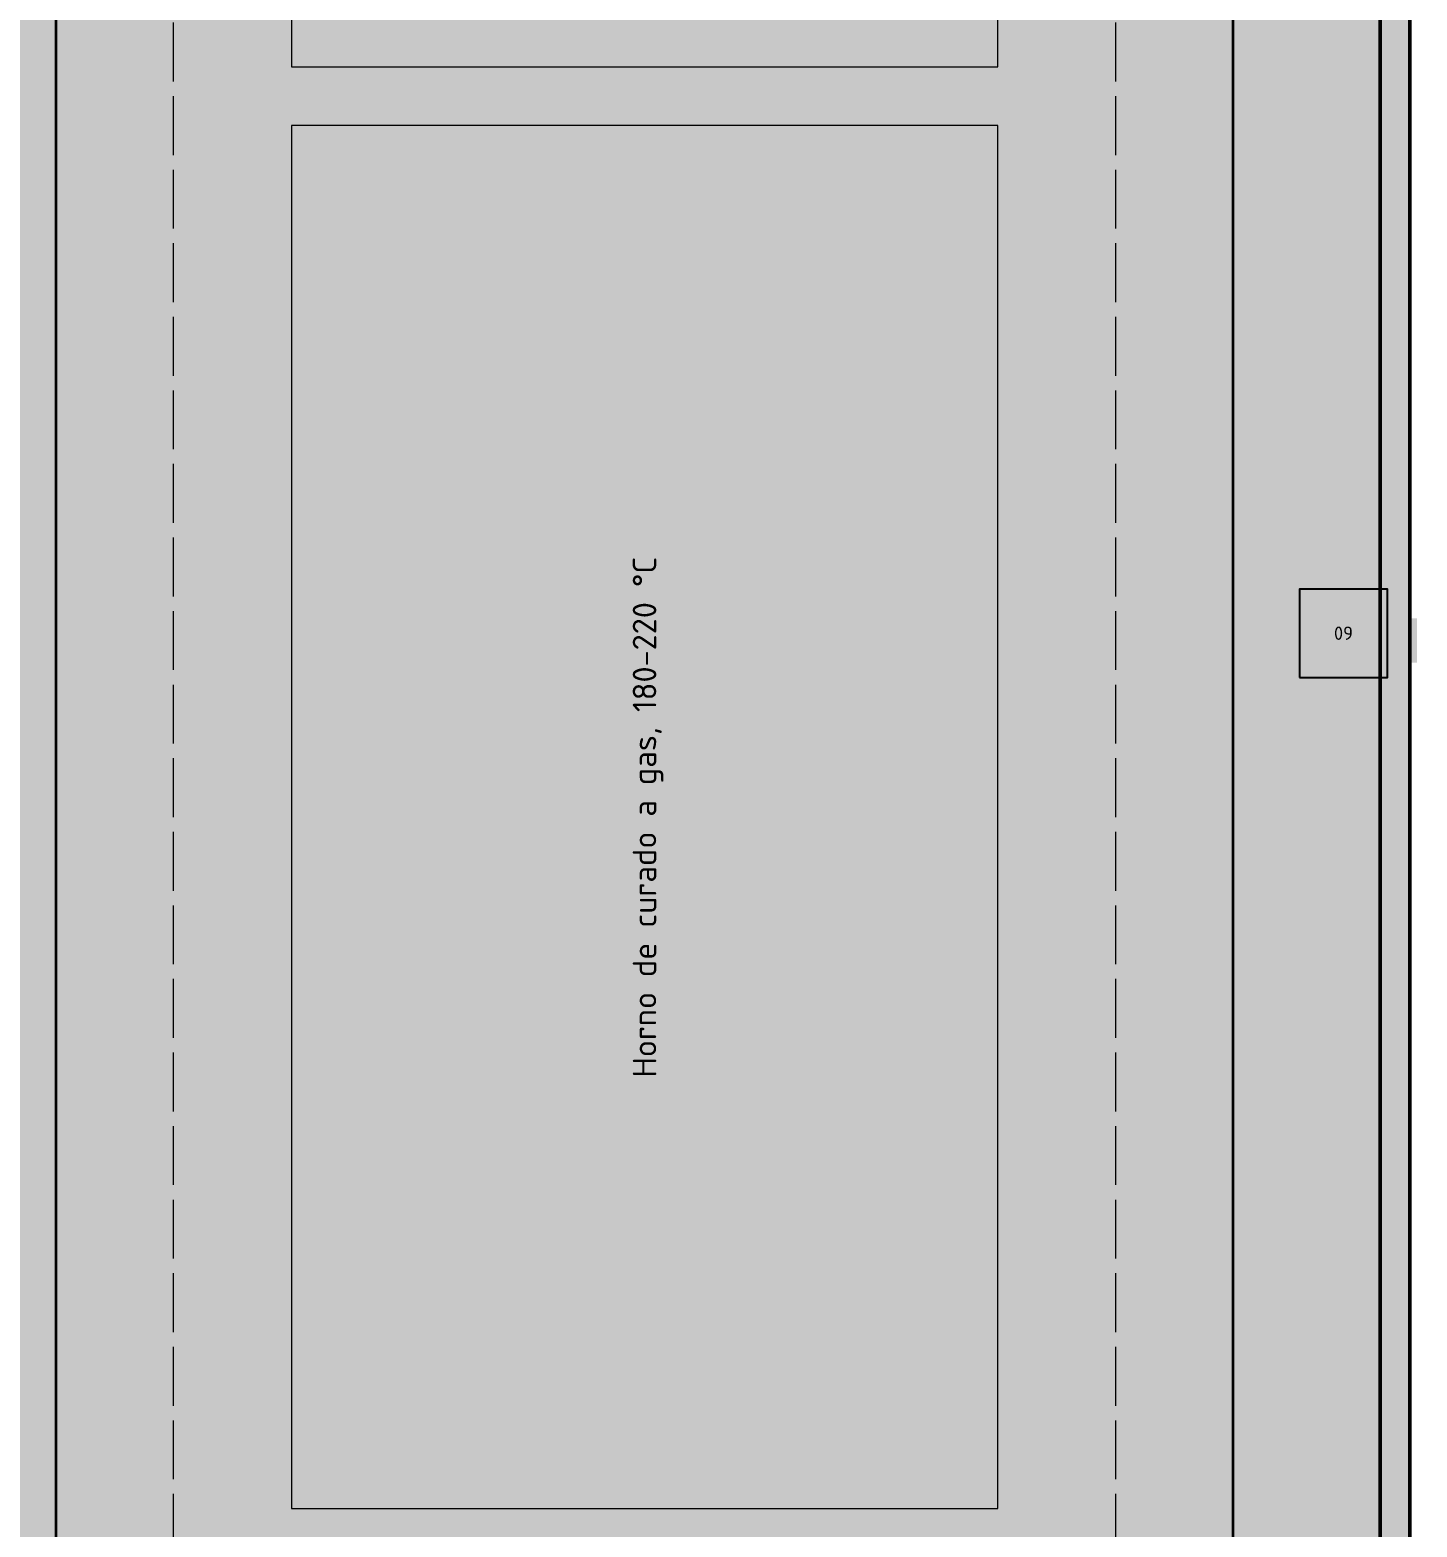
# Model space of a CAD drawing. Header units: millimetres. Extents: x 0 to 1189, y 0 to 841.
# Drawn here: x 761.2 to 855.5, y 434.8 to 536.5 of the extents above; entities that cross this region are included whole.
import ezdxf
from ezdxf.enums import TextEntityAlignment as Align

# ---------------------------------------------------------------- set-up
doc = ezdxf.new("R2010")
doc.units = ezdxf.units.MM
doc.linetypes.add('IRAM-E-TRAZOS', pattern=[5, 4, -1])
for name, color, linetype, lineweight in [('A-COLUMNA', 7, 'CONTINUOUS', 50), ('A-EQUIPO-FINO', 8, 'CONTINUOUS', 13), ('A-EQUIPO-OCULTO', 8, 'IRAM-E-TRAZOS', 13), ('A-EQUIPO-RELLENO', 9, 'CONTINUOUS', 13), ('A-MURO', 7, 'CONTINUOUS', 50), ('A-RELLENO', 9, 'CONTINUOUS', 13), ('A-SECTOR', 1, 'CONTINUOUS', 25), ('A-TEXTO', 7, 'CONTINUOUS', 18), ('S-INCENDIO', 1, 'CONTINUOUS', 25)]:
    doc.layers.add(name, color=color, linetype=linetype, lineweight=lineweight)
doc.layers.add('A-EQUIPO', color=30, linetype='CONTINUOUS', lineweight=35, true_color=0xe67800)
doc.styles.add('ISO3098', font='isocpeur.ttf')

msp = doc.modelspace()

# ---------------------------------------------------------------- hatches: boundary and pattern name
at = {"layer": 'A-COLUMNA', "true_color": 0x000000}
h = msp.add_hatch(color=7, dxfattribs=at)
h.dxf.hatch_style = 1
h.paths.add_polyline_path([(852.5, 493.5), (855.5, 493.5), (855.5, 496.5), (852.5, 496.5)])
at = {"layer": 'A-EQUIPO-RELLENO', "true_color": 0xfff8f0}
h = msp.add_hatch(color=7, dxfattribs=at)
h.dxf.hatch_style = 1
h.paths.add_polyline_path([(763, 378), (843, 378), (843, 628), (763, 628)])
at = {"layer": 'A-EQUIPO-RELLENO', "true_color": 0xe8eede}
h = msp.add_hatch(color=7, dxfattribs=at)
h.dxf.hatch_style = 1
h.paths.add_polyline_path([(779, 534), (827, 534), (827, 584), (779, 584)])
at = {"layer": 'A-EQUIPO-RELLENO', "true_color": 0xfad7c8}
h = msp.add_hatch(color=7, dxfattribs=at)
h.dxf.hatch_style = 1
h.paths.add_polyline_path([(779, 436), (827, 436), (827, 530), (779, 530)])
at = {"layer": 'A-MURO', "true_color": 0x464646}
h = msp.add_hatch(color=7, dxfattribs=at)
h.dxf.hatch_style = 1
h.paths.add_polyline_path([(855, 640), (855, 367.5), (853, 367.5), (853, 638), (718, 638), (718, 640)])
at = {"layer": 'A-RELLENO', "true_color": 0xf6cfc3}
h = msp.add_hatch(color=7, dxfattribs=at)
h.dxf.hatch_style = 1
h.paths.add_polyline_path([(753, 368), (853, 368), (853, 638), (753, 638)])
at = {"layer": 'S-INCENDIO', "true_color": 0xc81414}
h = msp.add_hatch(color=7, dxfattribs=at)
h.dxf.hatch_style = 1
h.paths.add_polyline_path([(847.5, 492.5), (853.5, 492.5), (853.5, 498.5), (847.5, 498.5)])

# ---------------------------------------------------------------- linework, layer by layer
at = {"layer": 'A-EQUIPO'}
msp.add_lwpolyline([(763, 378), (843, 378), (843, 628), (763, 628)], close=True, dxfattribs=at)
at = {"layer": 'A-EQUIPO-FINO'}
for points in [[(779, 534), (827, 534), (827, 584), (779, 584)], [(779, 436), (827, 436), (827, 530), (779, 530)]]:
    msp.add_lwpolyline(points, close=True, dxfattribs=at)
at = {"layer": 'A-EQUIPO-OCULTO'}
msp.add_lwpolyline([(771, 578), (743, 578), (743, 588), (771, 588), (771, 604), (630, 604), (630, 612), (771, 612), (771, 622), (835, 622), (835, 384), (771, 384), (771, 388), (745, 388), (745, 398), (771, 398), (771, 578)], dxfattribs=at)
at = {"layer": 'A-MURO'}
msp.add_lwpolyline([(855, 640), (855, 367.5), (853, 367.5), (853, 638), (718, 638), (718, 640)], close=True, dxfattribs=at)
at = {"layer": 'A-SECTOR'}
msp.add_lwpolyline([(753, 368), (853, 368), (853, 638), (753, 638)], close=True, dxfattribs=at)
at = {"layer": 'S-INCENDIO'}
msp.add_lwpolyline([(847.5, 492.5), (853.5, 492.5), (853.5, 498.5), (847.5, 498.5)], close=True, dxfattribs=at)

# ---------------------------------------------------------------- texts
at = {"layer": 'A-TEXTO', "style": 'ISO3098'}
msp.add_text('Horno de curado a gas, 180-220 °C', height=1.6, rotation=90, dxfattribs=at).set_placement((803, 483), align=Align.MIDDLE_CENTER)
msp.add_text('09', height=0.91, dxfattribs=at).set_placement((850.5, 495.5), align=Align.MIDDLE_CENTER)

doc.saveas('drawing.dxf')
